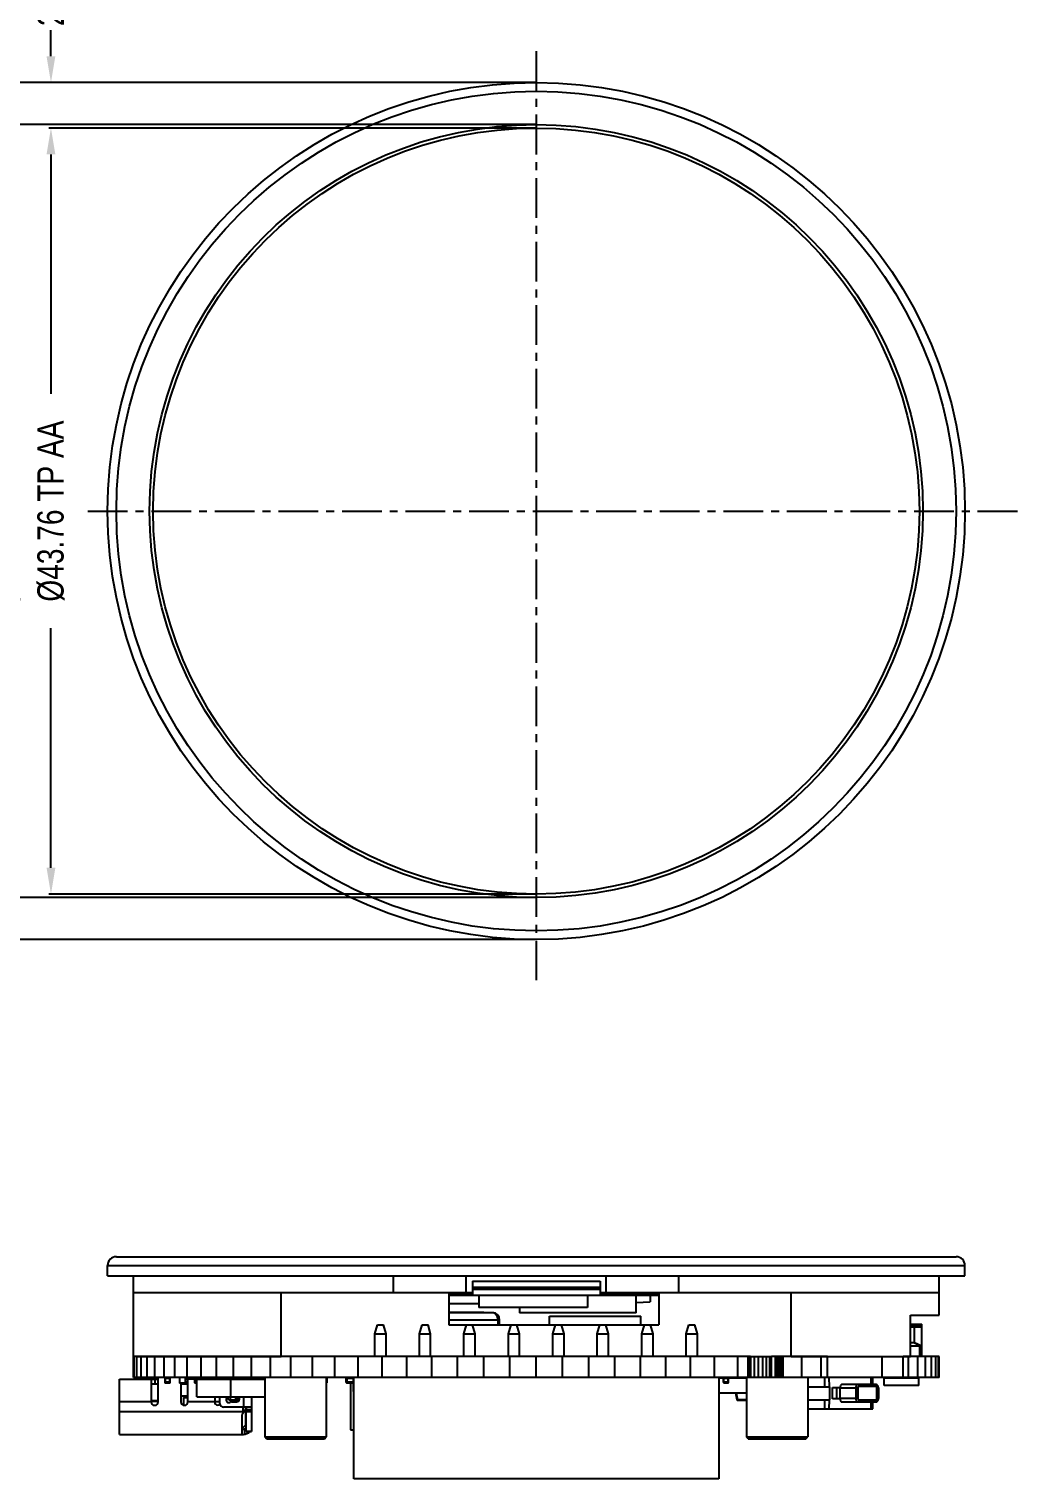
# Model space of a CAD drawing. Header units: millimetres. Extents: x -49 to 153, y -182 to -55.
# Drawn here: x -20.2 to 36.5, y -181.9 to -99 of the extents above; entities that cross this region are included whole.
import ezdxf

# ---------------------------------------------------------------- set-up
doc = ezdxf.new("R2010")
doc.units = ezdxf.units.MM
doc.header["$LTSCALE"] = 1.21
doc.header["$MEASUREMENT"] = 0
doc.header["$PDMODE"] = 3
doc.header["$PDSIZE"] = 0.3125
doc.linetypes.add('CENTER', pattern=[0.6, 0.375, -0.075, 0.075, -0.075])
doc.layers.get('0').update_dxf_attribs({"linetype": 'CONTINUOUS'})
doc.layers.get('DEFPOINTS').update_dxf_attribs({"linetype": 'CONTINUOUS'})
doc.layers.add('Dim', color=3, linetype='CONTINUOUS', lineweight=25)
doc.styles.get("Standard").update_dxf_attribs({"font": 'txt', "width": 0.8})
doc.dimstyles.get("Standard").update_dxf_attribs({"dimtxt": 0.15625, "dimasz": 0.1875, "dimexe": 0.125, "dimexo": 0.0625, "dimgap": 0.09, "dimtad": 0, "dimtih": 1, "dimtoh": 1, "dimzin": 4, "dimdsep": 46, "dimtxsty": 'Standard', "dimblk": '_FILLED', "dimblk1": '_FILLED', "dimblk2": '_FILLED', "dimcen": 0.09, "dimazin": 1, "dimtp": 0.01, "dimtm": 0.01, "dimtfac": 1, "dimtofl": 0, "dimtmove": 0, "dimatfit": 3, "dimldrblk": '_FILLED', "dimfxl": 1, "dimtolj": 1, "dimtzin": 4, "dimarcsym": 0})

# ---------------------------------------------------------------- blocks, each defined once
blk = doc.blocks.new('_FILLED')
at = {"color": 0, "linetype": 'ByBlock'}
blk.add_solid([(0, 0), (-1, 0.167), (-1, -0.167)], dxfattribs=at)
blk = doc.blocks.new('*D60')
at = {"layer": 'DEFPOINTS', "color": 0}
for p in [(8.742, -104.694), (-18.975, -148.454), (8.742, -148.454)]:
    blk.add_point(p, dxfattribs=at)
at = {"layer": 'Dim', "color": 0, "lineweight": -2}
for p, q in [((8.68, -104.694), (-19.1, -104.694)), ((-18.975, -106.194), (-18.975, -119.884)), ((-18.975, -146.954), (-18.975, -133.264)), ((8.68, -148.454), (-19.1, -148.454))]:
    blk.add_line(p, q, dxfattribs=at)
at = {"layer": 'Dim', "color": 0, "lineweight": -2, "xscale": 1.5, "yscale": 1.5, "zscale": 1.5}
for p, rotation in [((-18.975, -104.694), 90), ((-18.975, -148.454), 270)]:
    blk.add_blockref('_FILLED', p, dxfattribs=dict(at, rotation=rotation))
at = {"layer": 'Dim', "color": 0, "insert": (-18.975, -126.574), "char_height": 1.5, "attachment_point": 5, "rotation": 90, "line_spacing_factor": 1.5}
blk.add_mtext('\\A1;%%C43.76 TP AA', dxfattribs=at)
blk = doc.blocks.new('*D61')
at = {"layer": 'DEFPOINTS', "color": 0}
for p in [(8.742, -102.094), (-24.203, -151.054), (8.742, -151.054)]:
    blk.add_point(p, dxfattribs=at)
at = {"layer": 'Dim', "color": 0, "lineweight": -2}
for p, q in [((8.68, -102.094), (-24.328, -102.094)), ((-24.203, -103.594), (-24.203, -120.484)), ((-24.203, -149.554), (-24.203, -132.664)), ((8.68, -151.054), (-24.328, -151.054))]:
    blk.add_line(p, q, dxfattribs=at)
at = {"layer": 'Dim', "color": 0, "lineweight": -2, "xscale": 1.5, "yscale": 1.5, "zscale": 1.5}
for p, rotation in [((-24.203, -102.094), 90.00000000000001), ((-24.203, -151.054), 270)]:
    blk.add_blockref('_FILLED', p, dxfattribs=dict(at, rotation=rotation))
at = {"layer": 'Dim', "color": 0, "insert": (-24.203, -126.574), "char_height": 1.5, "attachment_point": 5, "rotation": 90, "line_spacing_factor": 1.5}
blk.add_mtext('\\A1;%%C48.96TP OD', dxfattribs=at)
blk = doc.blocks.new('*D62')
at = {"layer": 'DEFPOINTS', "color": 0}
for p in [(-18.975, -102.094), (8.742, -102.094), (8.742, -104.694)]:
    blk.add_point(p, dxfattribs=at)
at = {"layer": 'Dim', "color": 0, "lineweight": -2}
for p, q in [((-18.975, -100.594), (-18.975, -99.094)), ((8.68, -102.094), (-19.1, -102.094)), ((8.68, -104.694), (-19.1, -104.694)), ((-18.975, -106.194), (-18.975, -107.694))]:
    blk.add_line(p, q, dxfattribs=at)
at = {"layer": 'Dim', "color": 0, "lineweight": -2, "xscale": 1.5, "yscale": 1.5, "zscale": 1.5}
for p, rotation in [((-18.975, -102.094), 270), ((-18.975, -104.694), 90)]:
    blk.add_blockref('_FILLED', p, dxfattribs=dict(at, rotation=rotation))
at = {"layer": 'Dim', "color": 0, "insert": (-18.975, -97.304), "char_height": 1.5, "attachment_point": 5, "rotation": 90, "line_spacing_factor": 1.5}
blk.add_mtext('\\A1;2.60', dxfattribs=at)
blk = doc.blocks.new('*D63')
at = {"layer": 'DEFPOINTS', "color": 0}
for p in [(8.742, -104.494), (-21.498, -148.654), (8.742, -148.654)]:
    blk.add_point(p, dxfattribs=at)
at = {"layer": 'Dim', "color": 0, "lineweight": -2}
for p, q in [((8.68, -104.494), (-21.623, -104.494)), ((-21.498, -105.994), (-21.498, -119.884)), ((-21.498, -147.154), (-21.498, -133.264)), ((8.68, -148.654), (-21.623, -148.654))]:
    blk.add_line(p, q, dxfattribs=at)
at = {"layer": 'Dim', "color": 0, "lineweight": -2, "xscale": 1.5, "yscale": 1.5, "zscale": 1.5}
for p, rotation in [((-21.498, -104.494), 90), ((-21.498, -148.654), 270)]:
    blk.add_blockref('_FILLED', p, dxfattribs=dict(at, rotation=rotation))
at = {"layer": 'Dim', "color": 0, "insert": (-21.498, -126.574), "char_height": 1.5, "attachment_point": 5, "rotation": 90, "line_spacing_factor": 1.5}
blk.add_mtext('\\A1;%%C44.16 TP VA', dxfattribs=at)

msp = doc.modelspace()

# ---------------------------------------------------------------- linework, layer by layer
at = {"color": 4, "linetype": 'CENTER', "ltscale": 5}
for p, q in [((8.742, -100.297), (8.742, -153.378)), ((-16.871, -126.574), (36.539, -126.574))]:
    msp.add_line(p, q, dxfattribs=at)
at = {"color": 7, "linetype": 'Continuous'}
for p, q in [((-15.738, -170.269), (-15.738, -169.669)), ((-15.738, -169.669), (33.222, -169.669)), ((-15.238, -169.169), (32.722, -169.169)), ((33.222, -170.269), (33.222, -169.669)), ((-15.738, -170.269), (33.222, -170.269)), ((-14.258, -174.869), (-14.258, -170.269)), ((0.593, -171.219), (0.593, -170.269)), ((4.742, -171.219), (4.742, -170.269)), ((5.092, -170.569), (5.092, -171.369)), ((5.092, -170.569), (12.392, -170.569)), ((12.392, -170.569), (12.392, -171.369)), ((12.742, -171.219), (12.742, -170.269)), ((16.891, -171.219), (16.891, -170.269)), ((31.742, -172.519), (31.742, -170.269)), ((-14.258, -171.219), (5.092, -171.219)), ((-5.824, -174.869), (-5.824, -171.219)), ((3.742, -171.219), (3.742, -173.069)), ((5.092, -171.269), (3.742, -171.269)), ((3.742, -171.369), (15.742, -171.369)), ((4.092, -171.219), (4.092, -171.269)), ((5.092, -170.919), (12.392, -170.919)), ((5.092, -171.019), (12.392, -171.019)), ((5.462, -171.369), (5.462, -172.069)), ((11.672, -171.369), (11.672, -172.069)), ((12.392, -171.219), (31.742, -171.219)), ((15.742, -171.269), (12.392, -171.269)), ((13.392, -171.219), (13.392, -171.269)), ((14.447, -172.369), (14.447, -171.369)), ((15.242, -171.369), (15.242, -171.756)), ((15.742, -171.219), (15.742, -173.069)), ((23.308, -174.869), (23.308, -171.219)), ((5.462, -171.869), (3.742, -171.869)), ((11.672, -172.069), (5.462, -172.069)), ((7.792, -172.069), (7.792, -172.369)), ((14.447, -171.792), (15.242, -171.756)), ((5.748, -172.361), (3.742, -172.361)), ((6.248, -172.371), (3.742, -172.371)), ((3.742, -172.771), (6.648, -172.771)), ((3.742, -173.069), (15.742, -173.069)), ((5.248, -172.361), (5.248, -172.371)), ((5.748, -172.371), (5.748, -172.361)), ((6.256, -172.371), (6.248, -172.371)), ((6.548, -172.771), (6.548, -173.069)), ((6.648, -173.069), (6.648, -172.771)), ((14.447, -172.369), (7.792, -172.369)), ((9.504, -173.069), (9.504, -172.571)), ((9.504, -172.571), (14.704, -172.571)), ((14.704, -173.069), (14.704, -172.571)), ((30.114, -172.519), (31.742, -172.519)), ((30.114, -174.869), (30.114, -172.519)), ((30.114, -173.019), (30.752, -173.019)), ((30.656, -173.139), (30.656, -173.019)), ((30.752, -173.148), (30.752, -173.019)), ((30.114, -173.139), (30.752, -173.139)), ((30.114, -173.169), (30.752, -173.169)), ((30.352, -174.069), (30.352, -173.169)), ((30.627, -173.169), (30.656, -173.139)), ((30.752, -173.139), (30.722, -173.169)), ((30.752, -174.869), (30.752, -173.169)), ((30.114, -174.069), (30.352, -174.069)), ((30.114, -174.269), (30.752, -174.269)), ((30.656, -174.269), (30.275, -174.069)), ((30.352, -174.069), (30.752, -174.269)), ((30.656, -174.869), (30.656, -174.269)), ((-14.269, -176.069), (-14.269, -174.871)), ((20.986, -174.871), (-14.269, -174.871)), ((-14.252, -174.869), (-14.22, -174.869)), ((-14.22, -176.069), (-14.22, -174.871)), ((-14.072, -174.869), (-13.827, -174.869)), ((-14.072, -176.069), (-14.072, -174.871)), ((-13.827, -176.069), (-13.827, -174.871)), ((-13.824, -174.869), (-5.824, -174.869)), ((-13.485, -176.069), (-13.485, -174.871)), ((-13.048, -176.069), (-13.048, -174.871)), ((-12.518, -176.069), (-12.518, -174.871)), ((-11.896, -176.069), (-11.896, -174.871)), ((-11.187, -176.069), (-11.187, -174.871)), ((-10.392, -176.069), (-10.392, -174.871)), ((-9.514, -176.069), (-9.514, -174.871)), ((-8.559, -176.069), (-8.559, -174.871)), ((-7.53, -176.069), (-7.53, -174.871)), ((-6.431, -176.069), (-6.431, -174.871)), ((-5.267, -176.069), (-5.267, -174.871)), ((-4.043, -176.069), (-4.043, -174.871)), ((-2.764, -176.069), (-2.764, -174.871)), ((-1.436, -176.069), (-1.436, -174.871)), ((-0.065, -176.069), (-0.065, -174.871)), ((1.345, -176.069), (1.345, -174.871)), ((2.786, -176.069), (2.786, -174.871)), ((4.252, -176.069), (4.252, -174.871)), ((5.738, -176.069), (5.738, -174.871)), ((7.237, -176.069), (7.237, -174.871)), ((8.742, -176.069), (8.742, -174.871)), ((10.247, -176.069), (10.247, -174.871)), ((11.745, -176.069), (11.745, -174.871)), ((13.231, -176.069), (13.231, -174.871)), ((14.698, -176.069), (14.698, -174.871)), ((16.139, -176.069), (16.139, -174.871)), ((17.548, -176.069), (17.548, -174.871)), ((18.92, -176.069), (18.92, -174.871)), ((20.248, -176.069), (20.248, -174.871)), ((20.838, -176.069), (20.838, -174.871)), ((20.897, -176.069), (20.897, -174.871)), ((20.963, -176.069), (20.963, -174.871)), ((20.986, -174.869), (22.182, -174.869)), ((20.986, -176.069), (20.986, -174.871)), ((20.988, -176.069), (20.988, -174.871)), ((21.207, -176.069), (21.207, -174.871)), ((21.442, -176.069), (21.442, -174.871)), ((21.677, -176.069), (21.677, -174.871)), ((21.896, -176.069), (21.896, -174.871)), ((22.084, -176.069), (22.084, -174.871)), ((25.374, -174.871), (22.182, -174.871)), ((22.182, -176.069), (22.182, -174.871)), ((22.406, -176.069), (22.406, -174.871)), ((22.436, -176.069), (22.436, -174.871)), ((22.535, -176.069), (22.535, -174.871)), ((22.652, -176.069), (22.652, -174.871)), ((22.769, -176.069), (22.769, -174.871)), ((22.836, -176.069), (22.836, -174.871)), ((23.308, -174.869), (30.114, -174.869)), ((23.915, -176.069), (23.915, -174.871)), ((25.014, -176.069), (25.014, -174.871)), ((25.374, -176.069), (25.374, -174.871)), ((28.493, -176.069), (28.493, -174.871)), ((31.756, -174.871), (29.704, -174.871)), ((29.704, -176.069), (29.704, -174.871)), ((30.003, -176.069), (30.003, -174.871)), ((30.534, -176.069), (30.534, -174.871)), ((30.971, -176.069), (30.971, -174.871)), ((31.313, -176.069), (31.313, -174.871)), ((31.559, -176.069), (31.559, -174.871)), ((31.706, -176.069), (31.706, -174.871)), ((31.756, -176.069), (31.756, -174.871)), ((20.986, -176.069), (-14.269, -176.069)), ((-12.472, -176.1), (-12.472, -176.344)), ((-12.472, -176.1), (-12.167, -176.1)), ((-12.167, -176.344), (-12.472, -176.344)), ((-12.441, -176.374), (-12.441, -176.069)), ((-12.441, -176.374), (-12.197, -176.374)), ((-12.376, -176.377), (-12.376, -176.374)), ((-12.269, -176.377), (-12.376, -176.377)), ((-12.288, -176.374), (-12.288, -176.377)), ((-12.279, -176.377), (-12.279, -176.374)), ((-12.27, -176.377), (-12.27, -176.374)), ((-12.269, -176.377), (-12.269, -176.374)), ((-12.197, -176.1), (-12.197, -176.374)), ((-12.167, -176.344), (-12.167, -176.1)), ((-11.638, -176.069), (-11.638, -176.394)), ((-11.308, -176.394), (-11.638, -176.394)), ((-11.547, -176.394), (-11.547, -176.404)), ((-11.389, -176.404), (-11.547, -176.404)), ((-11.468, -176.394), (-11.468, -176.404)), ((-11.389, -176.394), (-11.389, -176.404)), ((-11.308, -176.069), (-11.308, -176.394)), ((-11.308, -176.159), (-11.168, -176.159)), ((-11.308, -176.309), (-11.157, -176.309)), ((-11.168, -176.159), (-11.152, -176.161)), ((-11.153, -176.313), (-11.157, -176.309)), ((-11.154, -176.309), (-11.157, -176.309)), ((-10.78, -176.159), (-11.152, -176.159)), ((-10.78, -176.1), (-10.78, -176.344)), ((-10.78, -176.1), (-10.475, -176.1)), ((-10.647, -176.344), (-10.78, -176.344)), ((-10.749, -176.374), (-10.749, -176.069)), ((-10.749, -176.374), (-10.647, -176.374)), ((-10.684, -176.377), (-10.684, -176.374)), ((-10.647, -176.377), (-10.684, -176.377)), ((-10.647, -176.171), (-6.758, -176.171)), ((-10.505, -176.1), (-10.505, -176.171)), ((-10.475, -176.171), (-10.475, -176.1)), ((-10.475, -176.171), (-10.475, -176.1)), ((-9.934, -176.159), (-10.475, -176.159)), ((-9.934, -176.1), (-9.934, -176.171)), ((-9.934, -176.1), (-9.626, -176.1)), ((-9.93, -176.1), (-9.93, -176.171)), ((-9.903, -176.07), (-9.903, -176.069)), ((-9.9, -176.171), (-9.9, -176.069)), ((-9.656, -176.1), (-9.656, -176.171)), ((-9.626, -176.171), (-9.626, -176.1)), ((-9.622, -176.159), (-9.626, -176.159)), ((-9.422, -176.159), (-9.422, -176.171)), ((-9.422, -176.159), (-9.202, -176.159)), ((-9.222, -176.171), (-9.222, -176.159)), ((-9.202, -176.171), (-9.202, -176.109)), ((-9.088, -176.109), (-9.202, -176.109)), ((-9.088, -176.1), (-9.088, -176.171)), ((-9.088, -176.1), (-8.776, -176.1)), ((-9.081, -176.1), (-9.081, -176.171)), ((-9.057, -176.07), (-9.057, -176.069)), ((-9.05, -176.171), (-9.05, -176.069)), ((-8.807, -176.1), (-8.807, -176.171)), ((-8.776, -176.171), (-8.776, -176.1)), ((-8.242, -176.1), (-8.242, -176.171)), ((-8.242, -176.1), (-7.927, -176.1)), ((-8.231, -176.1), (-8.231, -176.171)), ((-8.211, -176.071), (-8.211, -176.069)), ((-8.201, -176.171), (-8.201, -176.069)), ((-7.957, -176.1), (-7.957, -176.171)), ((-7.927, -176.152), (-7.844, -176.069)), ((-7.927, -176.171), (-7.927, -176.1)), ((-7.734, -176.171), (-7.722, -176.159)), ((-7.722, -176.069), (-7.722, -176.159)), ((-7.343, -176.069), (-7.343, -176.171)), ((-7.013, -176.069), (-7.013, -176.171)), ((19.72, -176.089), (20.742, -176.089)), ((20.218, -176.069), (20.218, -176.089)), ((31.756, -176.069), (20.988, -176.069)), ((28.61, -176.094), (30.591, -176.094))]:
    msp.add_line(p, q, dxfattribs=at)
at = {"color": 6, "linetype": 'Continuous'}
for p, q in [((-0.471, -173.569), (-0.321, -173.069)), ((-0.321, -173.069), (0.019, -173.069)), ((0.169, -173.569), (0.019, -173.069)), ((2.069, -173.569), (2.219, -173.069)), ((2.219, -173.069), (2.559, -173.069)), ((2.709, -173.569), (2.559, -173.069)), ((4.609, -173.569), (4.759, -173.069)), ((5.249, -173.569), (5.099, -173.069)), ((7.149, -173.569), (7.299, -173.069)), ((7.789, -173.569), (7.639, -173.069)), ((9.689, -173.569), (9.839, -173.069)), ((10.329, -173.569), (10.179, -173.069)), ((12.229, -173.569), (12.379, -173.069)), ((12.869, -173.569), (12.719, -173.069)), ((14.769, -173.569), (14.919, -173.069)), ((15.409, -173.569), (15.259, -173.069)), ((17.309, -173.569), (17.459, -173.069)), ((17.459, -173.069), (17.799, -173.069)), ((17.949, -173.569), (17.799, -173.069)), ((-0.471, -174.871), (-0.471, -173.569)), ((-0.471, -173.569), (0.169, -173.569)), ((0.169, -174.871), (0.169, -173.569)), ((2.069, -174.871), (2.069, -173.569)), ((2.069, -173.569), (2.709, -173.569)), ((2.709, -174.871), (2.709, -173.569)), ((4.609, -174.871), (4.609, -173.569)), ((4.609, -173.569), (5.249, -173.569)), ((5.249, -174.871), (5.249, -173.569)), ((7.149, -174.871), (7.149, -173.569)), ((7.149, -173.569), (7.789, -173.569)), ((7.789, -174.871), (7.789, -173.569)), ((9.689, -174.871), (9.689, -173.569)), ((9.689, -173.569), (10.329, -173.569)), ((10.329, -174.871), (10.329, -173.569)), ((12.229, -173.569), (12.869, -173.569)), ((12.229, -174.871), (12.229, -173.569)), ((12.869, -174.871), (12.869, -173.569)), ((14.769, -173.569), (15.409, -173.569)), ((14.769, -174.871), (14.769, -173.569)), ((15.409, -174.871), (15.409, -173.569)), ((17.309, -173.569), (17.949, -173.569)), ((17.309, -174.871), (17.309, -173.569)), ((17.949, -174.871), (17.949, -173.569)), ((-15.052, -179.319), (-15.052, -176.159)), ((-15.052, -176.159), (-12.852, -176.159)), ((-13.252, -176.159), (-13.252, -177.459)), ((-13.052, -176.159), (-13.052, -176.459)), ((-12.852, -177.459), (-12.852, -176.069)), ((-11.552, -176.394), (-11.552, -177.459)), ((-11.456, -176.404), (-11.402, -176.459)), ((-11.352, -176.459), (-11.352, -176.394)), ((-11.152, -177.459), (-11.152, -176.161)), ((-10.647, -177.169), (-10.647, -176.171)), ((-8.697, -177.169), (-8.697, -176.171)), ((-6.758, -176.069), (-6.758, -179.469)), ((-3.258, -176.069), (-3.258, -179.469)), ((-3.215, -176.369), (-3.258, -176.369)), ((-3.216, -176.069), (-3.216, -176.369)), ((-3.215, -176.069), (-3.215, -176.369)), ((-2.126, -176.1), (-2.126, -176.344)), ((-2.126, -176.1), (-1.703, -176.1)), ((-1.707, -176.344), (-2.126, -176.344)), ((-2.095, -176.374), (-2.095, -176.069)), ((-2.095, -176.374), (-1.707, -176.374)), ((-2.065, -176.374), (-2.065, -176.069)), ((-2.002, -176.374), (-2.002, -176.377)), ((-1.927, -176.377), (-2.002, -176.377)), ((-1.965, -176.374), (-1.965, -176.377)), ((-1.928, -176.377), (-1.928, -176.374)), ((-1.928, -176.377), (-1.928, -176.374)), ((-1.928, -176.377), (-1.928, -176.374)), ((-1.928, -176.377), (-1.928, -176.374)), ((-1.928, -176.377), (-1.928, -176.374)), ((-1.928, -176.377), (-1.928, -176.374)), ((-1.927, -176.377), (-1.927, -176.374)), ((-1.904, -176.374), (-1.904, -176.377)), ((-1.827, -176.377), (-1.904, -176.377)), ((-1.901, -176.377), (-1.901, -176.374)), ((-1.864, -176.377), (-1.864, -176.374)), ((-1.864, -176.377), (-1.864, -179.069)), ((-1.827, -176.377), (-1.827, -176.374)), ((-1.827, -176.377), (-1.827, -176.374)), ((-1.827, -176.377), (-1.827, -176.374)), ((-1.827, -176.377), (-1.827, -176.374)), ((-1.827, -176.377), (-1.827, -176.374)), ((-1.827, -176.377), (-1.827, -176.374)), ((-1.827, -176.377), (-1.827, -176.374)), ((-1.797, -176.374), (-1.797, -176.377)), ((-1.723, -176.377), (-1.797, -176.377)), ((-1.761, -176.374), (-1.761, -176.377)), ((-1.723, -176.377), (-1.723, -176.374)), ((-1.723, -176.377), (-1.723, -176.374)), ((-1.723, -176.377), (-1.723, -176.374)), ((-1.723, -176.377), (-1.723, -176.374)), ((-1.723, -176.377), (-1.723, -176.374)), ((-1.723, -176.377), (-1.723, -176.374)), ((-1.723, -176.377), (-1.723, -176.374)), ((-1.707, -176.115), (-1.707, -176.875)), ((-1.707, -176.115), (-1.686, -176.115)), ((-1.686, -181.869), (-1.686, -176.069)), ((19.164, -176.069), (19.164, -181.869)), ((19.164, -176.089), (19.419, -176.089)), ((19.396, -176.089), (19.396, -176.069)), ((19.417, -176.1), (19.722, -176.1)), ((19.417, -176.1), (19.417, -176.344)), ((19.722, -176.344), (19.417, -176.344)), ((19.448, -176.374), (19.448, -176.069)), ((19.448, -176.374), (19.691, -176.374)), ((19.513, -176.377), (19.513, -176.374)), ((19.627, -176.377), (19.513, -176.377)), ((19.601, -176.374), (19.601, -176.377)), ((19.61, -176.377), (19.61, -176.374)), ((19.618, -176.377), (19.618, -176.374)), ((19.62, -176.377), (19.62, -176.374)), ((19.627, -176.374), (19.627, -176.377)), ((19.691, -176.1), (19.691, -176.374)), ((19.722, -176.344), (19.722, -176.1)), ((19.722, -176.344), (19.722, -176.1)), ((20.118, -176.089), (20.118, -176.069)), ((20.742, -176.069), (20.742, -179.469)), ((24.242, -176.069), (24.242, -179.469)), ((25.197, -176.069), (25.197, -176.597)), ((25.479, -176.597), (25.475, -176.069)), ((27.856, -176.069), (27.854, -176.469)), ((27.892, -176.469), (27.892, -176.069)), ((27.961, -176.469), (27.961, -176.069)), ((28.61, -176.519), (28.61, -176.094)), ((30.591, -176.519), (30.591, -176.094)), ((-12.852, -176.459), (-13.252, -176.459)), ((-11.152, -176.459), (-11.552, -176.459)), ((-11.152, -177.139), (-11.552, -177.139)), ((-11.412, -177.215), (-11.412, -177.647)), ((-11.412, -177.215), (-11.152, -177.215)), ((-10.647, -177.169), (-6.758, -177.169)), ((-9.622, -177.169), (-9.622, -177.459)), ((-9.321, -177.559), (-9.321, -177.169)), ((-8.921, -177.169), (-8.921, -177.193)), ((-8.891, -177.209), (-8.891, -177.169)), ((-8.738, -177.169), (-8.738, -177.359)), ((-8.42, -177.359), (-8.42, -177.169)), ((-8.335, -177.359), (-8.335, -177.169)), ((-8.229, -177.169), (-8.229, -177.356)), ((-8.221, -177.309), (-8.221, -177.169)), ((-7.971, -177.169), (-7.971, -177.759)), ((-7.522, -177.169), (-7.522, -179.161)), ((-1.686, -176.875), (-1.707, -176.875)), ((20.742, -176.969), (19.164, -176.969)), ((20.213, -177.353), (20.145, -176.969)), ((20.165, -176.969), (20.233, -177.353)), ((24.242, -176.597), (25.48, -176.597)), ((25.48, -176.597), (25.48, -177.341)), ((25.662, -176.644), (26.08, -176.644)), ((25.662, -177.294), (25.662, -176.644)), ((25.908, -177.294), (25.908, -176.644)), ((26.08, -176.644), (26.08, -177.294)), ((26.092, -176.669), (27.132, -176.669)), ((26.092, -177.269), (26.092, -176.669)), ((28.126, -176.469), (26.207, -176.469)), ((26.993, -176.669), (26.993, -177.269)), ((27.132, -177.269), (27.132, -176.669)), ((27.19, -176.569), (28.108, -176.569)), ((28.165, -176.669), (28.282, -176.669)), ((28.165, -176.669), (28.165, -177.269)), ((28.183, -177.269), (28.183, -176.669)), ((28.237, -176.669), (28.237, -177.269)), ((28.282, -176.669), (28.282, -177.269)), ((30.591, -176.519), (28.61, -176.519)), ((-15.052, -177.439), (-13.252, -177.439)), ((-8.022, -178.039), (-15.052, -178.039)), ((-13.252, -177.389), (-12.852, -177.389)), ((-13.252, -177.429), (-12.852, -177.429)), ((-11.501, -177.589), (-11.412, -177.589)), ((-11.152, -177.439), (-9.321, -177.439)), ((-7.541, -177.759), (-9.121, -177.759)), ((-8.231, -177.359), (-8.741, -177.359)), ((-8.656, -177.459), (-8.371, -177.459)), ((-8.022, -177.759), (-8.022, -178.039)), ((-7.872, -178.039), (-7.935, -178.039)), ((-7.872, -177.76), (-7.872, -178.799)), ((-7.822, -179.161), (-7.822, -177.834)), ((-7.522, -177.909), (-7.822, -177.909)), ((-7.522, -178.039), (-7.822, -178.039)), ((20.233, -177.353), (20.213, -177.353)), ((20.742, -177.353), (20.233, -177.353)), ((20.233, -177.369), (20.233, -177.353)), ((20.233, -177.369), (20.742, -177.369)), ((24.242, -177.341), (25.48, -177.341)), ((24.242, -177.869), (27.961, -177.869)), ((25.197, -177.341), (25.197, -177.869)), ((25.475, -177.869), (25.479, -177.341)), ((26.08, -177.294), (25.662, -177.294)), ((27.132, -177.269), (26.092, -177.269)), ((26.207, -177.469), (28.126, -177.469)), ((28.108, -177.369), (27.19, -177.369)), ((27.854, -177.469), (27.856, -177.869)), ((27.892, -177.869), (27.892, -177.469)), ((27.961, -177.869), (27.961, -177.469)), ((28.282, -177.269), (28.165, -177.269)), ((-8.072, -178.239), (-8.072, -179.319)), ((-8.072, -178.999), (-7.872, -178.799)), ((-15.052, -179.319), (-7.972, -179.319)), ((-8.072, -179.019), (-7.822, -179.019)), ((-7.922, -179.01), (-7.922, -179.316)), ((-7.822, -179.159), (-7.522, -179.159)), ((-7.522, -179.161), (-7.822, -179.161)), ((-6.658, -179.569), (-6.758, -179.469)), ((-6.758, -179.469), (-3.258, -179.469)), ((-6.658, -179.569), (-3.358, -179.569)), ((-3.358, -179.569), (-3.258, -179.469)), ((-1.864, -179.069), (-1.686, -179.069)), ((20.742, -179.469), (24.242, -179.469)), ((20.842, -179.569), (20.742, -179.469)), ((20.842, -179.569), (24.142, -179.569)), ((24.142, -179.569), (24.242, -179.469)), ((19.164, -181.869), (-1.686, -181.869))]:
    msp.add_line(p, q, dxfattribs=at)
at = {"color": 7, "linetype": 'Continuous'}
for radius in [24.48, 23.98, 22.08, 21.88]:
    msp.add_circle((8.742, -126.574), radius, dxfattribs=at)
for centre, radius, start, end in [((-15.238, -169.669), 0.5, 90, 180), ((32.722, -169.669), 0.5, 0, 90), ((6.248, -172.6), 0.23, 88.14623, 90.00165), ((6.248, -172.771), 0.4, 0, 88.91798), ((6.249, -172.771), 0.4, 360, 88.84519), ((-12.441, -176.344), 0.0305, 180, 270), ((-12.197, -176.344), 0.0305, 270, 0), ((-10.749, -176.344), 0.0305, 180, 270)]:
    msp.add_arc(centre, radius, start, end, dxfattribs=at)
at = {"color": 6, "linetype": 'Continuous'}
for centre, radius, start, end in [((-2.095, -176.344), 0.0305, 180, 270), ((-1.677, -176.115), 0.03, 107.42066, 180), ((19.448, -176.344), 0.0305, 180, 270), ((19.691, -176.344), 0.0305, 270, 0), ((19.692, -176.344), 0.0305, 270, 360), ((-9.071, -177.193), 0.15, 326.44269, 0), ((-8.741, -177.209), 0.15, 180, 270), ((-1.677, -176.875), 0.03, 180, 252.57934), ((-13.052, -177.459), 0.2, 180, 0), ((-11.352, -177.459), 0.2, 180, 0), ((-9.422, -177.459), 0.2, 180, 262.81924), ((-9.472, -177.459), 0.2, 277.18076, 320.73757), ((-9.121, -177.559), 0.2, 180, 270), ((-8.821, -177.359), 0.15, 146.44269, 303.55731), ((-8.656, -177.609), 0.15, 90, 123.55731), ((-8.371, -177.309), 0.15, 270, 0), ((-7.872, -178.239), 0.2, 120.00013, 180), ((-8.072, -177.892), 0.2, 299.99981, 0), ((20.233, -177.349), 0.02, 190, 270), ((-7.972, -178.869), 0.15, 270.00004, 0), ((-7.972, -178.869), 0.45, 269.99999, 319.15109)]:
    msp.add_arc(centre, radius, start, end, dxfattribs=at)
msp.add_ellipse((-6.742, -178.039), major_axis=(0, 1.28), ratio=0.999979, start_param=1.570796, end_param=1.622238, dxfattribs=at)
at = {"color": 7, "linetype": 'Continuous'}
for points, knots in [([(6.548, -172.771), (6.548, -172.742), (6.544, -172.686), (6.524, -172.606), (6.493, -172.535), (6.444, -172.461), (6.38, -172.405), (6.309, -172.377), (6.273, -172.371), (6.256, -172.371)], [0, 0, 0, 0, 0.158851, 0.310865, 0.451759, 0.58015, 0.803096, 0.903325, 1, 1, 1, 1]), ([(-9.62, -176.171), (-9.618, -176.169), (-9.611, -176.166), (-9.597, -176.163), (-9.577, -176.161), (-9.553, -176.16), (-9.524, -176.159), (-9.48, -176.159), (-9.445, -176.159), (-9.422, -176.159)], [0, 0, 0, 0, 0.043903, 0.114463, 0.212429, 0.336248, 0.482379, 0.645228, 1, 1, 1, 1])]:
    msp.add_open_spline(points, degree=3, knots=knots, dxfattribs=at)
msp.add_open_spline([(-11.152, -176.31), (-11.153, -176.309), (-11.153, -176.309), (-11.154, -176.309)], degree=3, dxfattribs=at)
at = {"color": 6, "linetype": 'Continuous'}
for points, knots in [([(26.207, -176.469), (26.199, -176.469), (26.184, -176.472), (26.162, -176.484), (26.142, -176.503), (26.124, -176.528), (26.11, -176.559), (26.096, -176.606), (26.092, -176.644), (26.092, -176.669)], [0, 0, 0, 0, 0.090397, 0.187327, 0.295244, 0.416042, 0.549388, 0.693341, 1, 1, 1, 1]), ([(27.108, -176.469), (27.1, -176.469), (27.085, -176.472), (27.063, -176.484), (27.043, -176.503), (27.025, -176.528), (27.011, -176.559), (26.997, -176.606), (26.993, -176.644), (26.993, -176.669)], [0, 0, 0, 0, 0.090394, 0.18731, 0.295213, 0.416, 0.549347, 0.693307, 1, 1, 1, 1]), ([(27.19, -176.569), (27.19, -176.556), (27.186, -176.531), (27.168, -176.498), (27.141, -176.475), (27.119, -176.469), (27.108, -176.469)], [0, 0, 0, 0, 0.272459, 0.532292, 0.77327, 1, 1, 1, 1]), ([(27.132, -176.669), (27.132, -176.656), (27.135, -176.632), (27.145, -176.604), (27.157, -176.586), (27.167, -176.577), (27.178, -176.571), (27.186, -176.569), (27.19, -176.569)], [0, 0, 0, 0, 0.306888, 0.583669, 0.704554, 0.812535, 0.909559, 1, 1, 1, 1]), ([(28.026, -176.469), (28.037, -176.469), (28.061, -176.472), (28.093, -176.486), (28.121, -176.506), (28.144, -176.533), (28.162, -176.563), (28.178, -176.608), (28.183, -176.645), (28.183, -176.669)], [0, 0, 0, 0, 0.12323, 0.246092, 0.36848, 0.49095, 0.614744, 0.740976, 1, 1, 1, 1]), ([(28.026, -176.469), (28.036, -176.469), (28.059, -176.475), (28.086, -176.498), (28.104, -176.531), (28.108, -176.556), (28.108, -176.569)], [0, 0, 0, 0, 0.226668, 0.467599, 0.72747, 1, 1, 1, 1]), ([(28.108, -176.569), (28.111, -176.569), (28.119, -176.571), (28.13, -176.577), (28.14, -176.586), (28.152, -176.604), (28.162, -176.632), (28.165, -176.656), (28.165, -176.669)], [0, 0, 0, 0, 0.090441, 0.187465, 0.295446, 0.416331, 0.693111, 1, 1, 1, 1]), ([(28.282, -176.669), (28.282, -176.645), (28.277, -176.608), (28.261, -176.563), (28.243, -176.533), (28.221, -176.507), (28.193, -176.486), (28.16, -176.472), (28.137, -176.469), (28.126, -176.469)], [0, 0, 0, 0, 0.259272, 0.385413, 0.509015, 0.631326, 0.753664, 0.876602, 1, 1, 1, 1]), ([(28.126, -176.469), (28.133, -176.469), (28.148, -176.472), (28.17, -176.484), (28.189, -176.503), (28.206, -176.528), (28.22, -176.559), (28.234, -176.606), (28.237, -176.644), (28.237, -176.669)], [0, 0, 0, 0, 0.088842, 0.18457, 0.291833, 0.412541, 0.546299, 0.691052, 1, 1, 1, 1]), ([(-7.871, -177.76), (-7.867, -177.76), (-7.858, -177.762), (-7.847, -177.766), (-7.837, -177.772), (-7.83, -177.781), (-7.826, -177.792), (-7.822, -177.809), (-7.822, -177.824), (-7.822, -177.834)], [0, 0, 0, 0, 0.131773, 0.249175, 0.356607, 0.462463, 0.575825, 0.7026, 1, 1, 1, 1]), ([(-7.541, -177.759), (-7.539, -177.759), (-7.535, -177.76), (-7.53, -177.764), (-7.527, -177.77), (-7.523, -177.783), (-7.522, -177.805), (-7.522, -177.823), (-7.522, -177.834)], [0, 0, 0, 0, 0.065627, 0.135044, 0.220755, 0.32932, 0.620521, 1, 1, 1, 1]), ([(26.092, -177.269), (26.092, -177.295), (26.096, -177.333), (26.11, -177.38), (26.124, -177.41), (26.142, -177.435), (26.162, -177.454), (26.184, -177.466), (26.199, -177.469), (26.207, -177.469)], [0, 0, 0, 0, 0.306659, 0.450612, 0.583958, 0.704756, 0.812673, 0.909603, 1, 1, 1, 1]), ([(26.993, -177.269), (26.993, -177.295), (26.997, -177.333), (27.011, -177.38), (27.025, -177.41), (27.043, -177.435), (27.063, -177.454), (27.085, -177.466), (27.1, -177.469), (27.108, -177.469)], [0, 0, 0, 0, 0.306635, 0.450577, 0.583917, 0.704722, 0.812651, 0.909596, 1, 1, 1, 1]), ([(27.108, -177.469), (27.119, -177.469), (27.141, -177.464), (27.168, -177.441), (27.186, -177.408), (27.19, -177.382), (27.19, -177.369)], [0, 0, 0, 0, 0.226668, 0.467599, 0.72747, 1, 1, 1, 1]), ([(27.19, -177.369), (27.186, -177.369), (27.178, -177.368), (27.167, -177.362), (27.157, -177.352), (27.145, -177.335), (27.135, -177.307), (27.132, -177.282), (27.132, -177.269)], [0, 0, 0, 0, 0.090441, 0.187465, 0.295446, 0.416331, 0.693111, 1, 1, 1, 1]), ([(28.183, -177.269), (28.183, -177.294), (28.178, -177.33), (28.162, -177.375), (28.144, -177.406), (28.121, -177.432), (28.093, -177.453), (28.061, -177.466), (28.037, -177.469), (28.026, -177.469)], [0, 0, 0, 0, 0.259056, 0.385293, 0.509078, 0.631536, 0.753907, 0.876754, 1, 1, 1, 1]), ([(28.108, -177.369), (28.108, -177.382), (28.104, -177.408), (28.086, -177.441), (28.059, -177.464), (28.036, -177.469), (28.026, -177.469)], [0, 0, 0, 0, 0.272459, 0.532292, 0.77327, 1, 1, 1, 1]), ([(28.165, -177.269), (28.165, -177.282), (28.162, -177.307), (28.152, -177.335), (28.14, -177.352), (28.13, -177.362), (28.119, -177.368), (28.111, -177.369), (28.108, -177.369)], [0, 0, 0, 0, 0.306888, 0.583669, 0.704554, 0.812535, 0.909559, 1, 1, 1, 1]), ([(28.126, -177.469), (28.137, -177.469), (28.16, -177.466), (28.193, -177.453), (28.221, -177.432), (28.243, -177.406), (28.261, -177.375), (28.277, -177.33), (28.282, -177.294), (28.282, -177.269)], [0, 0, 0, 0, 0.123384, 0.246336, 0.368692, 0.491011, 0.614625, 0.74076, 1, 1, 1, 1]), ([(28.237, -177.269), (28.237, -177.295), (28.234, -177.333), (28.22, -177.38), (28.206, -177.41), (28.189, -177.435), (28.17, -177.454), (28.148, -177.466), (28.133, -177.469), (28.126, -177.469)], [0, 0, 0, 0, 0.30889, 0.453624, 0.587376, 0.708103, 0.815391, 0.911147, 1, 1, 1, 1])]:
    msp.add_open_spline(points, degree=3, knots=knots, dxfattribs=at)

# ---------------------------------------------------------------- dimensions: what is measured, and where the dimension line sits
at = {"layer": 'Dim'}
dim = msp.add_linear_dim(base=(-18.975, -102.094), p1=(8.742, -104.694), p2=(8.742, -102.094), angle=90, dimstyle='Standard', override={"dimtxt": 1.5, "dimasz": 1.5, "dimtih": 0, "dimtoh": 0, "dimzin": 0, "dimcen": 0.198, "dimadec": 0, "dimazin": 0, "dimtp": 0, "dimtm": 0, "dimtdec": 4, "dimtzin": 0, "dimarcsym": 1}, dxfattribs=at)
dim.commit()
dim.dimension.update_dxf_attribs({"geometry": '*D62', "text_midpoint": (-18.975, -97.304)})
for base, p1, p2, text, picture, middle in [((-24.203, -151.054), (8.742, -102.094), (8.742, -151.054), '%%C<>TP OD', '*D61', (-24.203, -126.574)), ((-21.498, -148.654), (8.742, -104.494), (8.742, -148.654), '%%C<> TP VA', '*D63', (-21.498, -126.574)), ((-18.975, -148.454), (8.742, -104.694), (8.742, -148.454), '%%C<> TP AA', '*D60', (-18.975, -126.574))]:
    dim = msp.add_linear_dim(base=base, p1=p1, p2=p2, angle=90, text=text, dimstyle='Standard', override={"dimtxt": 1.5, "dimasz": 1.5, "dimtih": 0, "dimtoh": 0, "dimzin": 0, "dimpost": '<>', "dimcen": 0.198, "dimadec": 0, "dimazin": 0, "dimtp": 0, "dimtm": 0, "dimtdec": 4, "dimtzin": 0, "dimarcsym": 1}, dxfattribs=at)
    dim.commit()
    dim.dimension.update_dxf_attribs({"geometry": picture, "text_midpoint": middle})

doc.saveas('drawing.dxf')
